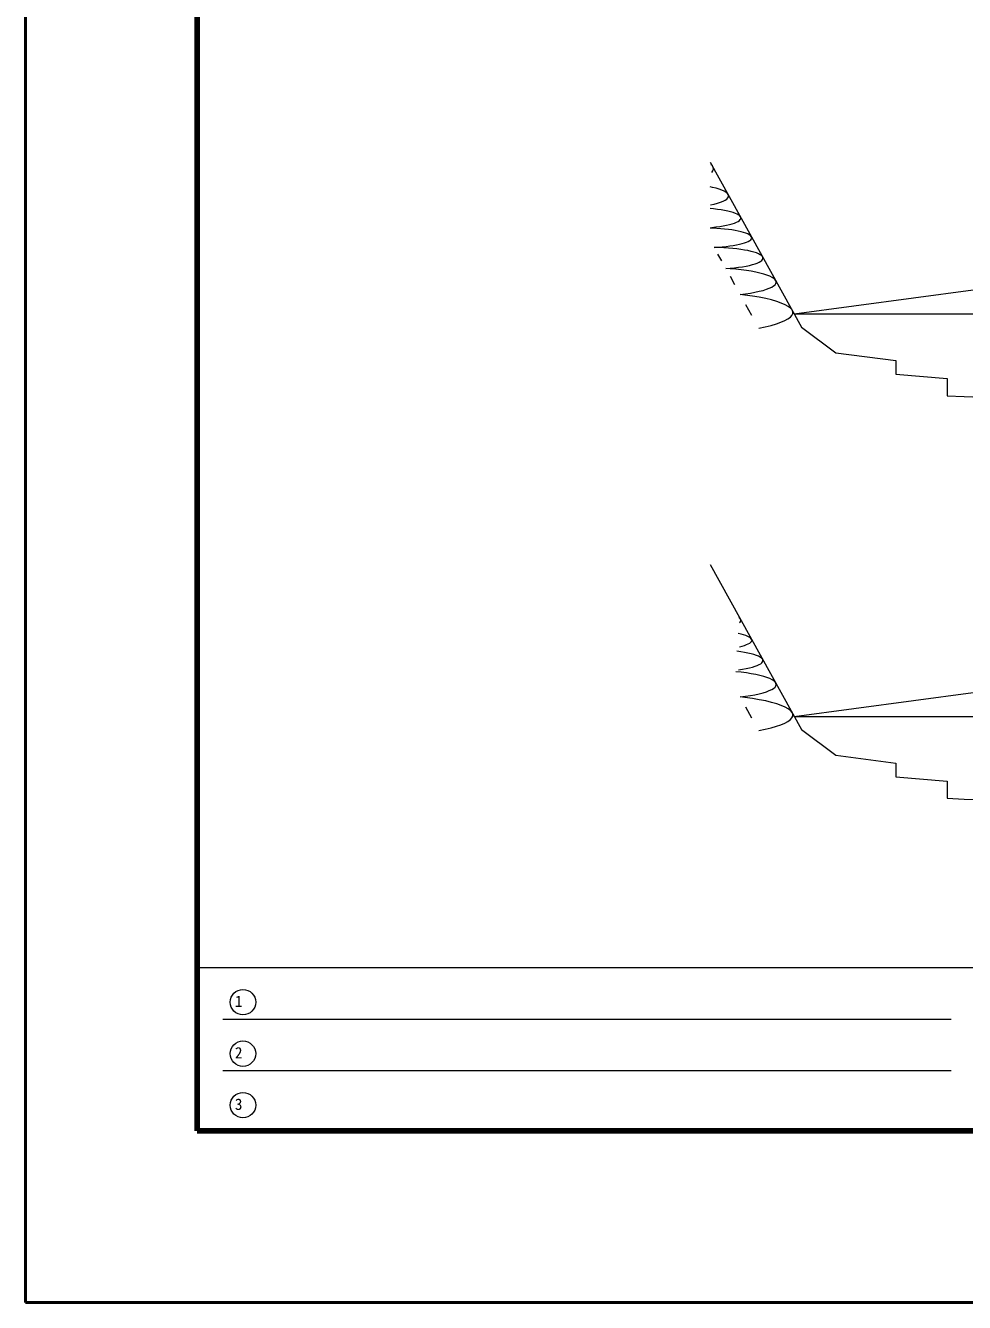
# Model space of a CAD drawing. Units: millimetres at full size; details may follow other scales. Extents: x 0 to 42000, y 0 to 29700.
# Drawn here: x 0 to 10950, y 0 to 14886 of the extents above; entities that cross this region are included whole.
import ezdxf
from ezdxf.enums import TextEntityAlignment as Align

# ---------------------------------------------------------------- set-up
doc = ezdxf.new("R2010")
doc.units = ezdxf.units.MM
doc.header["$LTSCALE"] = 100
for name, color, linetype, lineweight in [('C-TTL', 2, 'Continuous', 140), ('D-STR', 1, 'Continuous', 13), ('D-TTL', 2, 'Continuous', 50), ('D-TTL-FRAM', 2, 'Continuous', 13), ('D-TTL-LINE', 7, 'Continuous', 13), ('D-TTL-TXT', 7, 'Continuous', 13)]:
    doc.layers.add(name, color=color, linetype=linetype, lineweight=lineweight)
doc.styles.add('ＭＳ ゴシック', font='')
doc.styles.get('ＭＳ ゴシック').set_extended_font_data('MS Gothic')

msp = doc.modelspace()

# ---------------------------------------------------------------- linework, layer by layer
at = {"layer": 'C-TTL'}
for p, q in [((2000, 27700), (2000, 2000)), ((2000, 2000), (40000, 2000))]:
    msp.add_line(p, q, dxfattribs=at)
at = {"layer": 'D-STR'}
for p, q in [((7984.2, 13294.9), (9048.4, 11370.5)), ((8010.5, 13248.6), (7992, 13267.1)), ((8020.8, 13229.8), (8010.5, 13248.6)), ((8002.5, 13173.4), (8016.8, 13192.1)), ((8016.8, 13192.1), (8022.9, 13210.9)), ((8022.9, 13210.9), (8020.8, 13229.8)), ((8012.3, 12999), (7984.2, 13004.9)), ((8053.6, 12988.6), (8012.3, 12999)), ((8090.2, 12977.6), (8053.6, 12988.6)), ((8121.9, 12966), (8090.2, 12977.6)), ((8148.4, 12953.9), (8121.9, 12966)), ((8169.5, 12941.4), (8148.4, 12953.9)), ((7987.9, 12794.2), (8031.6, 12804.1)), ((8031.6, 12804.1), (8070.8, 12814.7)), ((8070.8, 12814.7), (8105.2, 12826)), ((8105.2, 12826), (8134.6, 12837.9)), ((8134.6, 12837.9), (8158.7, 12850.2)), ((8158.7, 12850.2), (8177.3, 12862.9)), ((8185.1, 12928.5), (8169.5, 12941.4)), ((8177.3, 12862.9), (8190.3, 12875.9)), ((8195.1, 12915.4), (8185.1, 12928.5)), ((8190.3, 12875.9), (8197.7, 12889)), ((8199.3, 12902.2), (8195.1, 12915.4)), ((8197.7, 12889), (8199.3, 12902.2)), ((8025, 12748.6), (7984.2, 12752.6)), ((8070.4, 12743.1), (8025, 12748.6)), ((8113.2, 12736.9), (8070.4, 12743.1)), ((8153.1, 12729.9), (8113.2, 12736.9)), ((8189.9, 12722.3), (8153.1, 12729.9)), ((8223.2, 12714.1), (8189.9, 12722.3)), ((8252.7, 12705.3), (8223.2, 12714.1)), ((8278.3, 12696), (8252.7, 12705.3)), ((8299.8, 12686.3), (8278.3, 12696)), ((8317, 12676.3), (8299.8, 12686.3)), ((8329.8, 12666), (8317, 12676.3)), ((8338, 12655.6), (8329.8, 12666)), ((8341.6, 12645), (8338, 12655.6)), ((8012.1, 12523.2), (7984.2, 12524.1)), ((8005.1, 12533.3), (8051.4, 12538.4)), ((8060.5, 12520.8), (8012.1, 12523.2)), ((8051.4, 12538.4), (8095.4, 12544.3)), ((8107.6, 12517.6), (8060.5, 12520.8)), ((8095.4, 12544.3), (8136.5, 12551)), ((8153.1, 12513.5), (8107.6, 12517.6)), ((8136.5, 12551), (8174.7, 12558.3)), ((8196.7, 12508.7), (8153.1, 12513.5)), ((8174.7, 12558.3), (8209.5, 12566.3)), ((8238, 12503.1), (8196.7, 12508.7)), ((8209.5, 12566.3), (8240.6, 12574.9)), ((8240.6, 12574.9), (8268, 12583.9)), ((8268, 12583.9), (8291.2, 12593.4)), ((8291.2, 12593.4), (8310.3, 12603.3)), ((8310.3, 12603.3), (8324.9, 12613.5)), ((8324.9, 12613.5), (8335.1, 12623.9)), ((8335.1, 12623.9), (8340.7, 12634.4)), ((8340.7, 12634.4), (8341.6, 12645)), ((8276.7, 12496.8), (8238, 12503.1)), ((8312.6, 12489.9), (8276.7, 12496.8)), ((8345.3, 12482.4), (8312.6, 12489.9)), ((8374.5, 12474.3), (8345.3, 12482.4)), ((8400.2, 12465.8), (8374.5, 12474.3)), ((8385.1, 12351.5), (8409.2, 12360.3)), ((8422, 12456.8), (8400.2, 12465.8)), ((8409.2, 12360.3), (8429.5, 12369.4)), ((8439.9, 12447.5), (8422, 12456.8)), ((8429.5, 12369.4), (8445.8, 12378.8)), ((8453.6, 12437.9), (8439.9, 12447.5)), ((8445.8, 12378.8), (8457.8, 12388.5)), ((8463.1, 12428.1), (8453.6, 12437.9)), ((8457.8, 12388.5), (8465.7, 12398.3)), ((8468.3, 12418.2), (8463.1, 12428.1)), ((8465.7, 12398.3), (8469.1, 12408.2)), ((8469.1, 12408.2), (8468.3, 12418.2)), ((8031.2, 12300.2), (8079.1, 12302.9)), ((8036, 12300.1), (8031.2, 12300.2)), ((8090.8, 12298.3), (8036, 12300.1)), ((8118.9, 12141.7), (8075.4, 12220.3)), ((8079.1, 12302.9), (8125.7, 12306.5)), ((8144.7, 12295.7), (8090.8, 12298.3)), ((8125.7, 12306.5), (8170.5, 12310.8)), ((8197.1, 12292.1), (8144.7, 12295.7)), ((8170.5, 12310.8), (8213.2, 12316)), ((8247.8, 12287.6), (8197.1, 12292.1)), ((8213.2, 12316), (8253.5, 12321.8)), ((8296.4, 12282.2), (8247.8, 12287.6)), ((8253.5, 12321.8), (8291.2, 12328.4)), ((8291.2, 12328.4), (8325.8, 12335.5)), ((8342.4, 12276), (8296.4, 12282.2)), ((8325.8, 12335.5), (8357.2, 12343.3)), ((8385.5, 12269.1), (8342.4, 12276)), ((8357.2, 12343.3), (8385.1, 12351.5)), ((8425.5, 12261.4), (8385.5, 12269.1)), ((8462, 12253), (8425.5, 12261.4)), ((8494.6, 12244.1), (8462, 12253)), ((8523.3, 12234.6), (8494.6, 12244.1)), ((8547.6, 12224.6), (8523.3, 12234.6)), ((8567.6, 12214.2), (8547.6, 12224.6)), ((8583, 12203.6), (8567.6, 12214.2)), ((8219.5, 12057.2), (8269.3, 12062.1)), ((8269.3, 12062.1), (8316.8, 12067.8)), ((8316.8, 12067.8), (8361.6, 12074.3)), ((8361.6, 12074.3), (8403.4, 12081.6)), ((8403.4, 12081.6), (8441.9, 12089.6)), ((8441.9, 12089.6), (8476.7, 12098.3)), ((8476.7, 12098.3), (8507.6, 12107.5)), ((8507.6, 12107.5), (8534.5, 12117.2)), ((8534.5, 12117.2), (8556.9, 12127.3)), ((8556.9, 12127.3), (8574.9, 12137.8)), ((8574.9, 12137.8), (8588.2, 12148.6)), ((8593.6, 12192.7), (8583, 12203.6)), ((8588.2, 12148.6), (8596.8, 12159.5)), ((8599.5, 12181.7), (8593.6, 12192.7)), ((8596.8, 12159.5), (8600.6, 12170.6)), ((8600.6, 12170.6), (8599.5, 12181.7)), ((8167.8, 12053.2), (8219.5, 12057.2)), ((8216.7, 12049.9), (8167.8, 12053.2)), ((8283.1, 12044.3), (8216.7, 12049.9)), ((8273.5, 11862), (8220.2, 11958.3)), ((8346.9, 12037.5), (8283.1, 12044.3)), ((8407.4, 12029.6), (8346.9, 12037.5)), ((8464.3, 12020.8), (8407.4, 12029.6)), ((8517.1, 12010.9), (8464.3, 12020.8)), ((8565.4, 12000.2), (8517.1, 12010.9)), ((8608.9, 11988.7), (8565.4, 12000.2)), ((8647.2, 11976.4), (8608.9, 11988.7)), ((8680, 11963.6), (8647.2, 11976.4)), ((8707, 11950.2), (8680, 11963.6)), ((8728.2, 11936.4), (8707, 11950.2)), ((8743.2, 11922.3), (8728.2, 11936.4)), ((8752, 11907.9), (8743.2, 11922.3)), ((8396.1, 11758.6), (8453.8, 11767.3)), ((8453.8, 11767.3), (8507.4, 11776.9)), ((8507.4, 11776.9), (8556.6, 11787.5)), ((8556.6, 11787.5), (8601, 11798.9)), ((8601, 11798.9), (8640.3, 11811)), ((8640.3, 11811), (8674.1, 11823.7)), ((8674.1, 11823.7), (8702.3, 11837)), ((8702.3, 11837), (8724.6, 11850.7)), ((8724.6, 11850.7), (8740.8, 11864.8)), ((8740.8, 11864.8), (8750.8, 11879.1)), ((8750.8, 11879.1), (8754.6, 11893.5)), ((8754.6, 11893.5), (8752, 11907.9)), ((11052.4, 11799.4), (8965.4, 11520.5)), ((8335, 11750.9), (8396.1, 11758.6)), ((8390, 11744.2), (8335, 11750.9)), ((8476.7, 11732), (8390, 11744.2)), ((8471.1, 11504.7), (8402.1, 11629.5)), ((8557.8, 11718.3), (8476.7, 11732)), ((8632.6, 11703.2), (8557.8, 11718.3)), ((8700.5, 11686.9), (8632.6, 11703.2)), ((8761.1, 11669.5), (8700.5, 11686.9)), ((8813.9, 11651.1), (8761.1, 11669.5)), ((8858.4, 11631.8), (8813.9, 11651.1)), ((8894.3, 11611.8), (8858.4, 11631.8)), ((8921.4, 11591.3), (8894.3, 11611.8)), ((8855.1, 11445.5), (8891.7, 11465.5)), ((8891.7, 11465.5), (8919.6, 11486)), ((8919.6, 11486), (8938.4, 11506.8)), ((8939.5, 11570.4), (8921.4, 11591.3)), ((8938.4, 11506.8), (8948, 11528)), ((8948.4, 11549.2), (8939.5, 11570.4)), ((8948, 11528), (8948.4, 11549.2)), ((11052.4, 11520.5), (8965.4, 11520.5)), ((8551.4, 11359.5), (8626.7, 11374.4)), ((8626.7, 11374.4), (8695.3, 11390.6)), ((8695.3, 11390.6), (8756.5, 11408)), ((8756.5, 11408), (8809.9, 11426.3)), ((8809.9, 11426.3), (8855.1, 11445.5)), ((9048.4, 11370.5), (9448.4, 11070.5)), ((9448.4, 11070.5), (10148.4, 10980.5)), ((10148.4, 10980.5), (10148.4, 10820.5)), ((10148.4, 10820.5), (10748.4, 10770.5)), ((10748.4, 10770.5), (10748.4, 10570.5)), ((10748.4, 10570.5), (10948.4, 10560.5)), ((10948.4, 10560.5), (11248.4, 10550.5)), ((7984.2, 8603.3), (9048.4, 6678.8)), ((8329.8, 7974.4), (8317, 7984.7)), ((8324.9, 7921.9), (8335.1, 7932.3)), ((8338, 7964), (8329.8, 7974.4)), ((8335.1, 7932.3), (8340.7, 7942.8)), ((8341.6, 7953.4), (8338, 7964)), ((8340.7, 7942.8), (8341.6, 7953.4)), ((8345.3, 7790.8), (8312.6, 7798.3)), ((8374.5, 7782.7), (8345.3, 7790.8)), ((8400.2, 7774.1), (8374.5, 7782.7)), ((8422, 7765.2), (8400.2, 7774.1)), ((8439.9, 7755.9), (8422, 7765.2)), ((8453.6, 7746.3), (8439.9, 7755.9)), ((8463.1, 7736.5), (8453.6, 7746.3)), ((8325.8, 7643.9), (8357.2, 7651.7)), ((8357.2, 7651.7), (8385.1, 7659.9)), ((8385.1, 7659.9), (8409.2, 7668.6)), ((8409.2, 7668.6), (8429.5, 7677.7)), ((8429.5, 7677.7), (8445.8, 7687.2)), ((8445.8, 7687.2), (8457.8, 7696.8)), ((8457.8, 7696.8), (8465.7, 7706.7)), ((8468.3, 7726.6), (8463.1, 7736.5)), ((8465.7, 7706.7), (8469.1, 7716.6)), ((8469.1, 7716.6), (8468.3, 7726.6)), ((8342.4, 7584.4), (8296.4, 7590.6)), ((8385.5, 7577.4), (8342.4, 7584.4)), ((8425.5, 7569.8), (8385.5, 7577.4)), ((8462, 7561.4), (8425.5, 7569.8)), ((8494.6, 7552.4), (8462, 7561.4)), ((8523.3, 7542.9), (8494.6, 7552.4)), ((8547.6, 7533), (8523.3, 7542.9)), ((8567.6, 7522.6), (8547.6, 7533)), ((8556.9, 7435.7), (8574.9, 7446.2)), ((8583, 7512), (8567.6, 7522.6)), ((8574.9, 7446.2), (8588.2, 7456.9)), ((8593.6, 7501.1), (8583, 7512)), ((8588.2, 7456.9), (8596.8, 7467.9)), ((8599.5, 7490.1), (8593.6, 7501.1)), ((8596.8, 7467.9), (8600.6, 7479)), ((8600.6, 7479), (8599.5, 7490.1)), ((8346.9, 7345.9), (8283.1, 7352.6)), ((8316.8, 7376.2), (8361.6, 7382.7)), ((8407.4, 7338), (8346.9, 7345.9)), ((8361.6, 7382.7), (8403.4, 7390)), ((8403.4, 7390), (8441.9, 7398)), ((8464.3, 7329.1), (8407.4, 7338)), ((8441.9, 7398), (8476.7, 7406.6)), ((8517.1, 7319.3), (8464.3, 7329.1)), ((8476.7, 7406.6), (8507.6, 7415.8)), ((8507.6, 7415.8), (8534.5, 7425.5)), ((8565.4, 7308.6), (8517.1, 7319.3)), ((8534.5, 7425.5), (8556.9, 7435.7)), ((8608.9, 7297), (8565.4, 7308.6)), ((8647.2, 7284.8), (8608.9, 7297)), ((8680, 7272), (8647.2, 7284.8)), ((8674.1, 7132.1), (8702.3, 7145.4)), ((8707, 7258.6), (8680, 7272)), ((8702.3, 7145.4), (8724.6, 7159.1)), ((8728.2, 7244.8), (8707, 7258.6)), ((8724.6, 7159.1), (8740.8, 7173.2)), ((8743.2, 7230.6), (8728.2, 7244.8)), ((8740.8, 7173.2), (8750.8, 7187.5)), ((8752, 7216.3), (8743.2, 7230.6)), ((8750.8, 7187.5), (8754.6, 7201.9)), ((8754.6, 7201.9), (8752, 7216.3)), ((8335, 7059.3), (8396.1, 7066.9)), ((8390, 7052.6), (8335, 7059.3)), ((8476.7, 7040.4), (8390, 7052.6)), ((8396.1, 7066.9), (8453.8, 7075.6)), ((8453.8, 7075.6), (8507.4, 7085.3)), ((8557.8, 7026.7), (8476.7, 7040.4)), ((8507.4, 7085.3), (8556.6, 7095.9)), ((8556.6, 7095.9), (8601, 7107.2)), ((8632.6, 7011.6), (8557.8, 7026.7)), ((8601, 7107.2), (8640.3, 7119.3)), ((8700.5, 6995.3), (8632.6, 7011.6)), ((8640.3, 7119.3), (8674.1, 7132.1)), ((11052.4, 7107.8), (8965.4, 6828.8)), ((8471.1, 6813), (8402.1, 6937.9)), ((8761.1, 6977.9), (8700.5, 6995.3)), ((8813.9, 6959.4), (8761.1, 6977.9)), ((8858.4, 6940.2), (8813.9, 6959.4)), ((8894.3, 6920.2), (8858.4, 6940.2)), ((8921.4, 6899.7), (8894.3, 6920.2)), ((8939.5, 6878.8), (8921.4, 6899.7)), ((8948.4, 6857.6), (8939.5, 6878.8)), ((8948, 6836.4), (8948.4, 6857.6)), ((8626.7, 6682.8), (8695.3, 6699)), ((8695.3, 6699), (8756.5, 6716.4)), ((8756.5, 6716.4), (8809.9, 6734.7)), ((8809.9, 6734.7), (8855.1, 6753.9)), ((8855.1, 6753.9), (8891.7, 6773.8)), ((8891.7, 6773.8), (8919.6, 6794.3)), ((8919.6, 6794.3), (8938.4, 6815.2)), ((8938.4, 6815.2), (8948, 6836.4)), ((11052.4, 6828.8), (8965.4, 6828.8)), ((8551.4, 6667.8), (8626.7, 6682.8)), ((9048.4, 6678.8), (9448.4, 6378.8)), ((9448.4, 6378.8), (10148.4, 6288.8)), ((10148.4, 6288.8), (10148.4, 6128.8)), ((10148.4, 6128.8), (10748.4, 6078.8)), ((10748.4, 6078.8), (10748.4, 5878.8)), ((10748.4, 5878.8), (10948.4, 5868.8)), ((10948.4, 5868.8), (11248.4, 5858.8))]:
    msp.add_line(p, q, dxfattribs=at)
at = {"layer": 'D-TTL'}
for p, q in [((0, 29700), (0, 0)), ((0, 0), (42000, 0))]:
    msp.add_line(p, q, dxfattribs=at)
at = {"layer": 'D-TTL-FRAM'}
for p, q in [((40000, 3900), (2000, 3900)), ((2000, 3900), (2000, 2000)), ((2000, 2000), (40000, 2000))]:
    msp.add_line(p, q, dxfattribs=at)
at = {"layer": 'D-TTL-LINE'}
for p, q in [((10796.1, 3300), (2300, 3300)), ((10796.1, 2700), (2300, 2700))]:
    msp.add_line(p, q, dxfattribs=at)
at = {"layer": 'D-TTL-TXT'}
for centre in [(2536, 3500.4), (2536, 2900.4), (2536, 2300.4)]:
    msp.add_circle(centre, 148.1, dxfattribs=at)

# ---------------------------------------------------------------- texts
at = {"layer": 'D-TTL-TXT', "style": 'ＭＳ ゴシック'}
for s, p in [('1', (2440.9, 3405.4)), ('2', (2440.9, 2805.4)), ('3', (2440.9, 2205.4))]:
    msp.add_text(s, height=132, dxfattribs=at).set_placement(p, align=Align.BOTTOM_LEFT)

doc.saveas('drawing.dxf')
